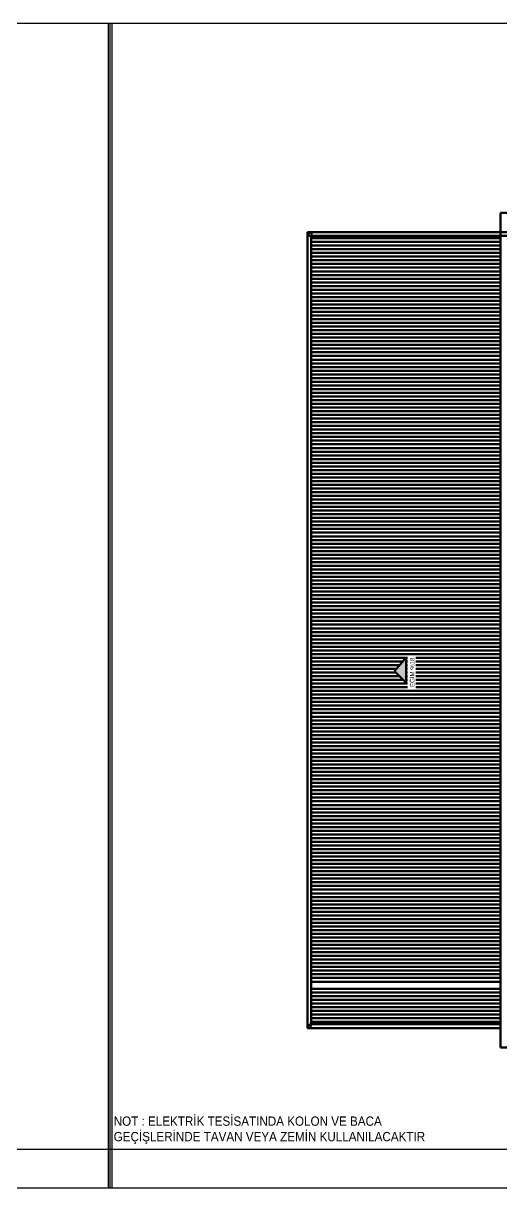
# Model space of a CAD drawing. Header units: millimetres. Extents: x 2046 to 14753, y 2361 to 29276.
# Drawn here: x 8400 to 9636, y 14163 to 17176 of the extents above; entities that cross this region are included whole.
import ezdxf

# ---------------------------------------------------------------- set-up
doc = ezdxf.new("R2010")
doc.units = ezdxf.units.MM
for name, color, linetype, lineweight in [('A.O. DUVAR', 7, 'Continuous', 50), ('TOPRAKLAMA', 44, 'Continuous', 18), ('yazi', 251, 'Continuous', 25)]:
    doc.layers.add(name, color=color, linetype=linetype, lineweight=lineweight)
doc.layers.add('Elektrik Yazı', color=7, linetype='Continuous')
doc.styles.add('SS', font='arial.ttf', dxfattribs={"height": 11.5})
doc.styles.add('UNIVCH', font='arial.ttf', dxfattribs={"width": 0.7, "height": 70})

# ---------------------------------------------------------------- blocks, each defined once
blk = doc.blocks.new('ÖZEL NOT')
at = {"layer": 'Elektrik Yazı', "insert": (0, 81.2), "char_height": 24, "width": 884.096, "attachment_point": 1, "style": 'UNIVCH'}
blk.add_mtext('{\\W0.9;NOT : ELEKTRİK TESİSATINDA KOLON VE BACA GEÇİŞLERİNDE TAVAN VEYA ZEMİN KULLANILACAKTIR}', dxfattribs=at)

msp = doc.modelspace()

# ---------------------------------------------------------------- hatches: boundary and pattern name
at = {"layer": 'A.O. DUVAR'}
h = msp.add_hatch(color=256, dxfattribs=at)
h.dxf.hatch_style = 1
h.paths.add_polyline_path([(9390.632, 15535.123), (9360.632, 15499.123), (9390.632, 15469.123)])

# ---------------------------------------------------------------- linework, layer by layer
for p, q in [((9635.33, 16685.858), (11135.33, 16685.858)), ((9635.33, 14525.858), (9635.33, 16685.858)), ((9685.33, 16635.858), (9135.33, 16635.858)), ((9135.33, 16635.858), (9135.33, 14575.858)), ((9685.33, 16625.858), (9145.33, 16625.858)), ((9145.33, 16625.858), (9145.33, 14585.858)), ((9360.632, 15499.123), (9390.632, 15535.123)), ((9390.632, 15535.123), (9390.632, 15469.123)), ((9390.632, 15469.123), (9360.632, 15499.123)), ((9145.33, 14585.858), (9635.33, 14585.858)), ((9135.33, 14575.858), (9635.33, 14575.858)), ((9635.33, 14525.858), (9635.33, 14525.858)), ((9635.33, 14525.858), (11085.33, 14525.858)), ((9635.33, 14525.858), (9635.33, 14525.858)), ((11135.33, 14525.858), (9635.33, 14525.858))]:
    msp.add_line(p, q, dxfattribs=at)
at = {"layer": 'A.O. DUVAR', "linetype": 'Continuous', "transparency": 33554488}
for p, q in [((9635.33, 16619.885), (9145.33, 16619.885)), ((9635.33, 16610.36), (9145.33, 16610.36)), ((9635.33, 16600.835), (9145.33, 16600.835)), ((9635.33, 16591.31), (9145.33, 16591.31)), ((9635.33, 16581.785), (9145.33, 16581.785)), ((9635.33, 16572.26), (9145.33, 16572.26)), ((9635.33, 16562.735), (9145.33, 16562.735)), ((9635.33, 16553.21), (9145.33, 16553.21)), ((9635.33, 16543.685), (9145.33, 16543.685)), ((9635.33, 16534.16), (9145.33, 16534.16)), ((9635.33, 16524.635), (9145.33, 16524.635)), ((9635.33, 16515.11), (9145.33, 16515.11)), ((9635.33, 16505.585), (9145.33, 16505.585)), ((9635.33, 16496.06), (9145.33, 16496.06)), ((9635.33, 16486.535), (9145.33, 16486.535)), ((9635.33, 16477.01), (9145.33, 16477.01)), ((9635.33, 16467.485), (9145.33, 16467.485)), ((9635.33, 16457.96), (9145.33, 16457.96)), ((9635.33, 16448.435), (9145.33, 16448.435)), ((9635.33, 16438.91), (9145.33, 16438.91)), ((9635.33, 16429.385), (9145.33, 16429.385)), ((9635.33, 16419.86), (9145.33, 16419.86)), ((9635.33, 16410.335), (9145.33, 16410.335)), ((9635.33, 16400.81), (9145.33, 16400.81)), ((9635.33, 16391.285), (9145.33, 16391.285)), ((9635.33, 16381.76), (9145.33, 16381.76)), ((9635.33, 16372.235), (9145.33, 16372.235)), ((9635.33, 16362.71), (9145.33, 16362.71)), ((9635.33, 16353.185), (9145.33, 16353.185)), ((9635.33, 16343.66), (9145.33, 16343.66)), ((9635.33, 16334.135), (9145.33, 16334.135)), ((9635.33, 16324.61), (9145.33, 16324.61)), ((9635.33, 16315.085), (9145.33, 16315.085)), ((9635.33, 16305.56), (9145.33, 16305.56)), ((9635.33, 16296.035), (9145.33, 16296.035)), ((9635.33, 16286.51), (9145.33, 16286.51)), ((9635.33, 16276.985), (9145.33, 16276.985)), ((9635.33, 16267.46), (9145.33, 16267.46)), ((9635.33, 16257.935), (9145.33, 16257.935)), ((9635.33, 16248.41), (9145.33, 16248.41)), ((9635.33, 16238.885), (9145.33, 16238.885)), ((9635.33, 16229.36), (9145.33, 16229.36)), ((9635.33, 16219.835), (9145.33, 16219.835)), ((9635.33, 16210.31), (9145.33, 16210.31)), ((9635.33, 16200.785), (9145.33, 16200.785)), ((9635.33, 16191.26), (9145.33, 16191.26)), ((9635.33, 16181.735), (9145.33, 16181.735)), ((9635.33, 16172.21), (9145.33, 16172.21)), ((9635.33, 16162.685), (9145.33, 16162.685)), ((9635.33, 16153.16), (9145.33, 16153.16)), ((9635.33, 16143.635), (9145.33, 16143.635)), ((9635.33, 16134.11), (9145.33, 16134.11)), ((9635.33, 16124.585), (9145.33, 16124.585)), ((9635.33, 16115.06), (9145.33, 16115.06)), ((9635.33, 16105.535), (9145.33, 16105.535)), ((9635.33, 16096.01), (9145.33, 16096.01)), ((9635.33, 16086.485), (9145.33, 16086.485)), ((9635.33, 16076.96), (9145.33, 16076.96)), ((9635.33, 16067.435), (9145.33, 16067.435)), ((9635.33, 16057.91), (9145.33, 16057.91)), ((9635.33, 16048.385), (9145.33, 16048.385)), ((9635.33, 16038.86), (9145.33, 16038.86)), ((9635.33, 16029.335), (9145.33, 16029.335)), ((9635.33, 16019.81), (9145.33, 16019.81)), ((9635.33, 16010.285), (9145.33, 16010.285)), ((9635.33, 16000.76), (9145.33, 16000.76)), ((9635.33, 15991.235), (9145.33, 15991.235)), ((9635.33, 15981.71), (9145.33, 15981.71)), ((9635.33, 15972.185), (9145.33, 15972.185)), ((9635.33, 15962.66), (9145.33, 15962.66)), ((9635.33, 15953.135), (9145.33, 15953.135)), ((9635.33, 15943.61), (9145.33, 15943.61)), ((9635.33, 15934.085), (9145.33, 15934.085)), ((9635.33, 15924.56), (9145.33, 15924.56)), ((9635.33, 15915.035), (9145.33, 15915.035)), ((9635.33, 15905.51), (9145.33, 15905.51)), ((9635.33, 15895.985), (9145.33, 15895.985)), ((9635.33, 15886.46), (9145.33, 15886.46)), ((9635.33, 15876.935), (9145.33, 15876.935)), ((9635.33, 15867.41), (9145.33, 15867.41)), ((9635.33, 15857.885), (9145.33, 15857.885)), ((9635.33, 15848.36), (9145.33, 15848.36)), ((9635.33, 15838.835), (9145.33, 15838.835)), ((9635.33, 15829.31), (9145.33, 15829.31)), ((9635.33, 15819.785), (9145.33, 15819.785)), ((9635.33, 15810.26), (9145.33, 15810.26)), ((9635.33, 15800.735), (9145.33, 15800.735)), ((9635.33, 15791.21), (9145.33, 15791.21)), ((9635.33, 15781.685), (9145.33, 15781.685)), ((9635.33, 15772.16), (9145.33, 15772.16)), ((9635.33, 15762.635), (9145.33, 15762.635)), ((9635.33, 15753.11), (9145.33, 15753.11)), ((9635.33, 15743.585), (9145.33, 15743.585)), ((9635.33, 15734.06), (9145.33, 15734.06)), ((9635.33, 15724.535), (9145.33, 15724.535)), ((9635.33, 15715.01), (9145.33, 15715.01)), ((9635.33, 15705.485), (9145.33, 15705.485)), ((9635.33, 15695.96), (9145.33, 15695.96)), ((9635.33, 15686.435), (9145.33, 15686.435)), ((9635.33, 15676.91), (9145.33, 15676.91)), ((9635.33, 15667.385), (9145.33, 15667.385)), ((9635.33, 15657.86), (9145.33, 15657.86)), ((9635.33, 15648.335), (9145.33, 15648.335)), ((9635.33, 15638.81), (9145.33, 15638.81)), ((9635.33, 15629.285), (9145.33, 15629.285)), ((9635.33, 15619.76), (9145.33, 15619.76)), ((9635.33, 15610.235), (9145.33, 15610.235)), ((9635.33, 15600.71), (9145.33, 15600.71)), ((9635.33, 15591.185), (9145.33, 15591.185)), ((9635.33, 15581.66), (9145.33, 15581.66)), ((9635.33, 15572.135), (9145.33, 15572.135)), ((9635.33, 15562.61), (9145.33, 15562.61)), ((9635.33, 15553.085), (9145.33, 15553.085)), ((9635.33, 15543.56), (9145.33, 15543.56)), ((9389.726, 15534.035), (9145.33, 15534.035)), ((9381.788, 15524.51), (9145.33, 15524.51)), ((9394.887, 15534.035), (9390.632, 15534.035)), ((9394.887, 15524.51), (9390.632, 15524.51)), ((9635.33, 15534.035), (9416.375, 15534.035)), ((9635.33, 15524.51), (9416.375, 15524.51)), ((9373.851, 15514.985), (9145.33, 15514.985)), ((9365.913, 15505.46), (9145.33, 15505.46)), ((9363.82, 15495.935), (9145.33, 15495.935)), ((9394.887, 15514.985), (9390.632, 15514.985)), ((9394.887, 15505.46), (9390.632, 15505.46)), ((9394.887, 15495.935), (9390.632, 15495.935)), ((9635.33, 15514.985), (9416.375, 15514.985)), ((9635.33, 15505.46), (9416.375, 15505.46)), ((9635.33, 15495.935), (9416.375, 15495.935)), ((9373.345, 15486.41), (9145.33, 15486.41)), ((9382.87, 15476.885), (9145.33, 15476.885)), ((9394.887, 15467.36), (9145.33, 15467.36)), ((9394.887, 15486.41), (9390.632, 15486.41)), ((9394.887, 15476.885), (9390.632, 15476.885)), ((9635.33, 15486.41), (9416.375, 15486.41)), ((9635.33, 15476.885), (9416.375, 15476.885)), ((9635.33, 15467.36), (9416.375, 15467.36)), ((9394.887, 15457.835), (9145.33, 15457.835)), ((9635.33, 15448.31), (9145.33, 15448.31)), ((9635.33, 15438.785), (9145.33, 15438.785)), ((9635.33, 15429.26), (9145.33, 15429.26)), ((9635.33, 15457.835), (9416.375, 15457.835)), ((9635.33, 15419.735), (9145.33, 15419.735)), ((9635.33, 15410.21), (9145.33, 15410.21)), ((9635.33, 15400.685), (9145.33, 15400.685)), ((9635.33, 15391.16), (9145.33, 15391.16)), ((9635.33, 15381.635), (9145.33, 15381.635)), ((9635.33, 15372.11), (9145.33, 15372.11)), ((9635.33, 15362.585), (9145.33, 15362.585)), ((9635.33, 15353.06), (9145.33, 15353.06)), ((9635.33, 15343.535), (9145.33, 15343.535)), ((9635.33, 15334.01), (9145.33, 15334.01)), ((9635.33, 15324.485), (9145.33, 15324.485)), ((9635.33, 15314.96), (9145.33, 15314.96)), ((9635.33, 15305.435), (9145.33, 15305.435)), ((9635.33, 15295.91), (9145.33, 15295.91)), ((9635.33, 15286.385), (9145.33, 15286.385)), ((9635.33, 15276.86), (9145.33, 15276.86)), ((9635.33, 15267.335), (9145.33, 15267.335)), ((9635.33, 15257.81), (9145.33, 15257.81)), ((9635.33, 15248.285), (9145.33, 15248.285)), ((9635.33, 15238.76), (9145.33, 15238.76)), ((9635.33, 15229.235), (9145.33, 15229.235)), ((9635.33, 15219.71), (9145.33, 15219.71)), ((9635.33, 15210.185), (9145.33, 15210.185)), ((9635.33, 15200.66), (9145.33, 15200.66)), ((9635.33, 15191.135), (9145.33, 15191.135)), ((9635.33, 15181.61), (9145.33, 15181.61)), ((9635.33, 15172.085), (9145.33, 15172.085)), ((9635.33, 15162.56), (9145.33, 15162.56)), ((9635.33, 15153.035), (9145.33, 15153.035)), ((9635.33, 15143.51), (9145.33, 15143.51)), ((9635.33, 15133.985), (9145.33, 15133.985)), ((9635.33, 15124.46), (9145.33, 15124.46)), ((9635.33, 15114.935), (9145.33, 15114.935)), ((9635.33, 15105.41), (9145.33, 15105.41)), ((9635.33, 15095.885), (9145.33, 15095.885)), ((9635.33, 15086.36), (9145.33, 15086.36)), ((9635.33, 15076.835), (9145.33, 15076.835)), ((9635.33, 15067.31), (9145.33, 15067.31)), ((9635.33, 15057.785), (9145.33, 15057.785)), ((9635.33, 15048.26), (9145.33, 15048.26)), ((9635.33, 15038.735), (9145.33, 15038.735)), ((9635.33, 15029.21), (9145.33, 15029.21)), ((9635.33, 15019.685), (9145.33, 15019.685)), ((9635.33, 15010.16), (9145.33, 15010.16)), ((9635.33, 15000.635), (9145.33, 15000.635)), ((9635.33, 14991.11), (9145.33, 14991.11)), ((9635.33, 14981.585), (9145.33, 14981.585)), ((9635.33, 14972.06), (9145.33, 14972.06)), ((9635.33, 14962.535), (9145.33, 14962.535)), ((9635.33, 14953.01), (9145.33, 14953.01)), ((9635.33, 14943.485), (9145.33, 14943.485)), ((9635.33, 14933.96), (9145.33, 14933.96)), ((9635.33, 14924.435), (9145.33, 14924.435)), ((9635.33, 14914.91), (9145.33, 14914.91)), ((9635.33, 14905.385), (9145.33, 14905.385)), ((9635.33, 14895.86), (9145.33, 14895.86)), ((9635.33, 14886.335), (9145.33, 14886.335)), ((9635.33, 14876.81), (9145.33, 14876.81)), ((9635.33, 14867.285), (9145.33, 14867.285)), ((9635.33, 14857.76), (9145.33, 14857.76)), ((9635.33, 14848.235), (9145.33, 14848.235)), ((9635.33, 14838.71), (9145.33, 14838.71)), ((9635.33, 14829.185), (9145.33, 14829.185)), ((9635.33, 14819.66), (9145.33, 14819.66)), ((9635.33, 14810.135), (9145.33, 14810.135)), ((9635.33, 14800.61), (9145.33, 14800.61)), ((9635.33, 14791.085), (9145.33, 14791.085)), ((9635.33, 14781.56), (9145.33, 14781.56)), ((9635.33, 14772.035), (9145.33, 14772.035)), ((9635.33, 14762.51), (9145.33, 14762.51)), ((9635.33, 14752.985), (9145.33, 14752.985)), ((9635.33, 14743.46), (9145.33, 14743.46)), ((9635.33, 14733.935), (9145.33, 14733.935)), ((9635.33, 14724.41), (9145.33, 14724.41)), ((9635.33, 14714.885), (9145.33, 14714.885)), ((9635.33, 14705.36), (9145.33, 14705.36)), ((9635.33, 14695.835), (9145.33, 14695.835)), ((9635.33, 14677.282), (9145.33, 14677.282)), ((9635.33, 14667.757), (9145.33, 14667.757)), ((9635.33, 14658.232), (9145.33, 14658.232)), ((9635.33, 14648.707), (9145.33, 14648.707)), ((9635.33, 14639.182), (9145.33, 14639.182)), ((9635.33, 14629.657), (9145.33, 14629.657)), ((9635.33, 14620.132), (9145.33, 14620.132)), ((9635.33, 14610.607), (9145.33, 14610.607)), ((9635.33, 14601.082), (9145.33, 14601.082)), ((9635.33, 14591.557), (9145.33, 14591.557))]:
    msp.add_line(p, q, dxfattribs=at)
at = {"layer": 'A.O. DUVAR'}
for centre in [(9142.13, 16629.695), (9140.249, 14580.688)]:
    msp.add_circle(centre, 4.234, dxfattribs=at)
at = {"layer": 'yazi'}
msp.add_line((3020.515, 14262.6), (11459.215, 14262.6), dxfattribs=at)
for points in [[(3020.515, 17176.122), (11459.215, 17176.122)], [(8618.962, 17176.122), (8618.962, 14162.6)], [(8623.962, 17176.122), (8623.962, 14162.6)], [(8628.962, 17176.122), (8628.962, 14162.6)], [(3020.515, 14162.6), (11459.215, 14162.6)]]:
    msp.add_lwpolyline(points, dxfattribs=at)

# ---------------------------------------------------------------- block references
at = {"layer": 'TOPRAKLAMA'}
msp.add_blockref('ÖZEL NOT', (8633.719, 14265.705), dxfattribs=at)

# ---------------------------------------------------------------- texts
at = {"layer": 'A.O. DUVAR', "style": 'SS'}
msp.add_text('EĞİM %%%18 ', height=11.23635, rotation=90, dxfattribs=at).set_placement((9412.38, 15458.618))

doc.saveas('drawing.dxf')
